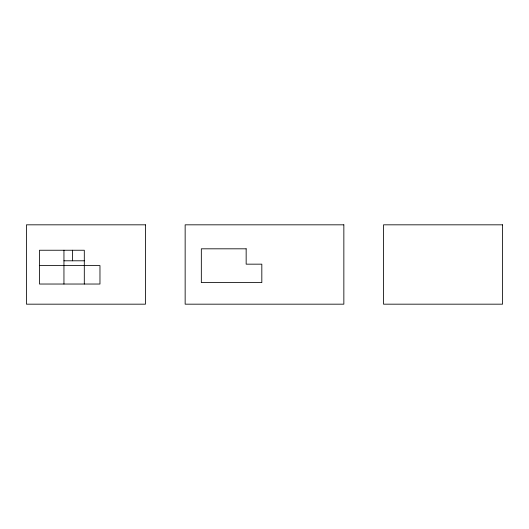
<?xml version="1.0" encoding="UTF-8"?>
<svg xmlns="http://www.w3.org/2000/svg" width="529" height="529" viewBox="0 0 529 529"><rect width="100%" height="100%" fill="white"/><g stroke="black" fill="none" stroke-linecap="round" stroke-linejoin="round"><path stroke-width="0.79" d="M63.949 260.797L84.303 260.797M39.477 265.591L99.968 265.591L99.968 284.033L39.477 284.033L39.477 250.243L84.303 250.243L84.303 284.033M72.499 250.243L72.499 260.797M63.949 250.243L63.949 284.033M145.475 224.825L26.45 224.825L26.45 304.175L145.475 304.175L145.475 224.825M343.85 224.825L185.15 224.825L185.15 304.175L343.85 304.175L343.85 224.825M502.55 224.825L383.525 224.825L383.525 304.175L502.55 304.175L502.55 224.825M246.157 248.815L201.331 248.815L201.331 282.605L261.822 282.605L261.822 264.163L246.157 264.163L246.157 248.815"/></g></svg>
